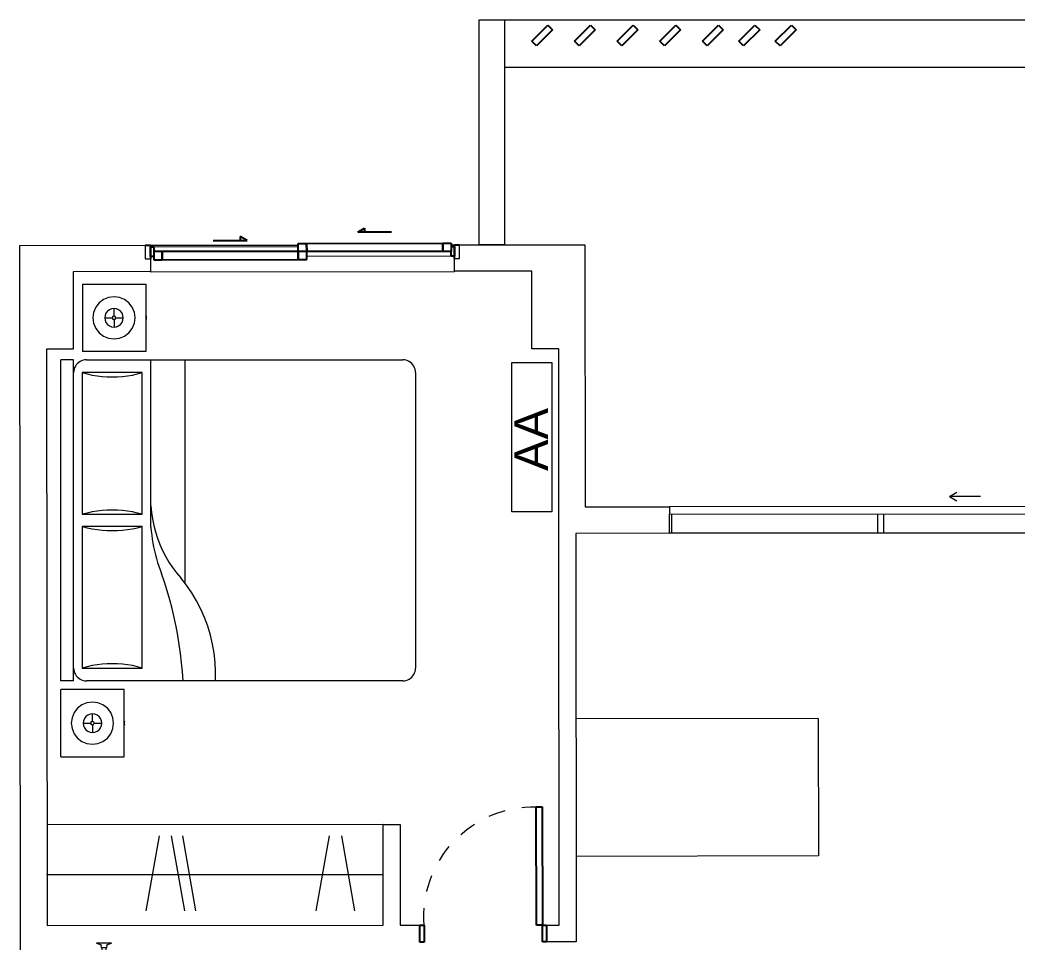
# Model space of a CAD drawing. Header units: millimetres. Extents: x 917 to 1168, y -421 to -23.
# Drawn here: x 1057.72 to 1063.62, y -257.32 to -251.86 of the extents above; entities that cross this region are included whole.
import ezdxf

# ---------------------------------------------------------------- set-up
doc = ezdxf.new("R2010")
doc.units = ezdxf.units.MM
doc.header["$LTSCALE"] = 0.1
doc.linetypes.add('CONTINUA', pattern=[0])
doc.linetypes.add('Trazo', pattern=[0.00635, 0.003175, -0.003175])
doc.layers.get('0').update_dxf_attribs({"lineweight": 5})
for name, color, linetype, lineweight in [('A-DOOR', 7, 'Continuous', 5), ('A-DOOR-FRAM', 7, 'Continuous', 5), ('A-GLAZ', 7, 'Continuous', 5), ('A-GLAZ-CWMG', 7, 'Continuous', 5), ('A-GLAZ-SILL', 7, 'Continuous', 5), ('Arq-Equipamiento', 250, 'Continuous', 5), ('MUEBLES', 250, 'Continuous', 5), ('P-SANR-FIXT', 7, 'Continuous', 5)]:
    doc.layers.add(name, color=color, linetype=linetype, lineweight=lineweight)
doc.layers.add('A-DOOR-HDLN', color=5, linetype='Trazo', lineweight=5, true_color=0x0000ff)
doc.styles.get("Standard").update_dxf_attribs({"font": 'arial.ttf'})

# ---------------------------------------------------------------- blocks, each defined once
blk = doc.blocks.new('Family5 - Puerta OPBLAK - Dormitorio-2880729-1-TORRE-ARQ-PB')
at = {"layer": 'A-DOOR', "color": 8, "lineweight": 25}
for p, q in [((-0.35, 0.05), (-0.375, 0.05)), ((-0.375, 0.05), (-0.375, -0.05)), ((-0.35, -0.05), (-0.35, 0.05)), ((0.375, 0.05), (0.35, 0.05)), ((0.35, 0.05), (0.35, -0.05)), ((0.375, -0.05), (0.375, 0.05)), ((-0.375, -0.05), (-0.35, -0.05)), ((0.35, -0.05), (0.315, -0.05)), ((0.315, -0.05), (0.315, -0.75)), ((0.35, -0.75), (0.35, -0.05)), ((0.35, -0.05), (0.375, -0.05)), ((0.315, -0.75), (0.35, -0.75))]:
    blk.add_line(p, q, dxfattribs=at)
at = {"layer": 'A-DOOR-HDLN', "color": 8}
blk.add_arc((0.3017, -0.0967), 0.6534, 175.89838, 271.16402, dxfattribs=at)
blk = doc.blocks.new('Doors_Sliding_Milgard_Aluminum-Series_2-Panels - PV 2_50 X 2_10-2402500-1-TORRE-ARQ-PB')
at = {"layer": 'A-DOOR', "color": 8}
for p, q in [((1.1916, 0.078), (-1.3084, 0.078)), ((-1.3084, 0.078), (-1.3084, -0.0347)), ((-1.3084, 0.078), (1.1916, 0.078)), ((1.1916, -0.0347), (1.1916, 0.078)), ((-1.3084, -0.0347), (1.1916, -0.0347)), ((0.3474, -0.1382), (0.3914, -0.1128)), ((0.3474, -0.1382), (0.3914, -0.1636)), ((0.5315, -0.1382), (0.3474, -0.1382))]:
    blk.add_line(p, q, dxfattribs=at)
at = {"layer": 'A-DOOR-FRAM', "color": 8}
for p, q in [((-1.2952, 0.078), (-1.2952, -0.0347)), ((-0.0758, 0.078), (-0.0758, -0.0347)), ((-0.0409, 0.078), (-0.0409, -0.0347)), ((1.1709, 0.078), (1.1709, -0.0347))]:
    blk.add_line(p, q, dxfattribs=at)
blk = doc.blocks.new('Windows_Opening-Slide_UFME_Fenetre_Coulissante_2V - 1_20 x 1_80-1553890-1-TORRE-ARQ-PB')
at = {"layer": 'A-GLAZ', "color": 8, "lineweight": 25}
for p, q in [((-0.9, -0.078), (-0.9, 0.002)), ((-0.88, 0.008), (-0.83, 0.008)), ((-0.88, -0.04), (-0.88, 0.008)), ((-0.83, 0.008), (-0.025, 0.008)), ((-0.83, -0.04), (-0.83, 0.008)), ((-0.83, 0.008), (-0.83, -0.04)), ((-0.025, 0.008), (-0.025, -0.04)), ((-0.025, -0.04), (-0.025, 0.008)), ((-0.025, 0.008), (0.025, 0.008)), ((0.025, 0.008), (0.025, -0.04)), ((0.9, 0.002), (0.9, -0.078)), ((-0.88, -0.011), (-0.9, -0.011)), ((-0.9, -0.011), (-0.9, -0.069)), ((-0.83, -0.04), (-0.88, -0.04)), ((-0.88, -0.069), (-0.88, -0.04)), ((-0.025, -0.04), (-0.83, -0.04)), ((0.025, -0.04), (-0.025, -0.04)), ((0.025, -0.04), (-0.025, -0.04)), ((-0.025, -0.04), (-0.025, -0.088)), ((0.83, -0.04), (0.025, -0.04)), ((0.025, -0.04), (0.025, -0.088)), ((0.025, -0.088), (0.025, -0.04)), ((0.83, -0.088), (0.83, -0.04)), ((0.88, -0.04), (0.83, -0.04)), ((0.83, -0.04), (0.83, -0.088)), ((0.9, -0.011), (0.88, -0.011)), ((0.88, -0.011), (0.88, -0.04)), ((0.88, -0.088), (0.88, -0.04)), ((0.9, -0.069), (0.9, -0.011)), ((-0.93, -0.078), (-0.9, -0.078)), ((-0.9, -0.069), (-0.88, -0.069)), ((-0.5275, -0.106), (-0.3275, -0.106)), ((-0.3675, -0.1291), (-0.3675, -0.106)), ((-0.3275, -0.106), (-0.3675, -0.1291)), ((-0.025, -0.088), (0.025, -0.088)), ((0.025, -0.088), (0.83, -0.088)), ((0.83, -0.088), (0.88, -0.088)), ((0.88, -0.069), (0.9, -0.069)), ((0.9, -0.078), (0.93, -0.078)), ((0.3275, -0.154), (0.3675, -0.1771)), ((0.5275, -0.154), (0.3275, -0.154)), ((0.3675, -0.1771), (0.3675, -0.154))]:
    blk.add_line(p, q, dxfattribs=at)
at = {"layer": 'A-GLAZ', "color": 8}
for p, q in [((0.88, -0.011), (0.025, -0.011)), ((-0.9, -0.078), (-0.025, -0.078)), ((-0.88, -0.069), (-0.025, -0.069)), ((0.88, -0.078), (0.9, -0.078))]:
    blk.add_line(p, q, dxfattribs=at)
at = {"layer": 'A-GLAZ-SILL', "color": 8}
for p, q in [((-0.9, 0.078), (-0.9, 0.082)), ((0.9, 0.082), (-0.9, 0.082)), ((0.9, 0.082), (0.9, 0.078))]:
    blk.add_line(p, q, dxfattribs=at)
blk = doc.blocks.new('Shower-Valve_Trim-KOHLER-Alteo-K-TS45106 - 2_5 GPM_ 2BZ-Oil-Rubed Nickel-V7-2-TORRE-ARQ- PB _-2_14_')
at = {"layer": 'P-SANR-FIXT', "color": 8}
for p, q in [((2.5274, -14.2181), (2.5169, -14.2613)), ((2.5304, -14.2201), (2.5274, -14.2181)), ((2.5169, -14.2613), (2.5063, -14.3045)), ((2.5491, -14.2543), (2.5352, -14.2486)), ((2.5433, -14.2816), (2.544, -14.2785)), ((2.544, -14.2785), (2.5489, -14.2585)), ((2.544, -14.2785), (2.6228, -14.2978)), ((2.5489, -14.2585), (2.5496, -14.2555)), ((2.6277, -14.2778), (2.5489, -14.2585)), ((2.6277, -14.2778), (2.6324, -14.2789)), ((2.6412, -14.2788), (2.6333, -14.2768)), ((2.5063, -14.3045), (2.5099, -14.304)), ((2.5273, -14.281), (2.5422, -14.2823)), ((2.6228, -14.2978), (2.6275, -14.299)), ((2.6273, -14.3012), (2.6353, -14.3032)), ((2.6353, -14.3032), (2.6403, -14.3044)), ((2.6412, -14.2788), (2.6463, -14.28))]:
    blk.add_line(p, q, dxfattribs=at)
for centre, radius, start, end in [((2.5286, -14.2227), 0.00317, 6.88973, 54.99277), ((2.3096, -14.2492), 0.2237, 0.86448, 6.88973), ((2.5364, -14.2458), 0.00308, 180.86448, 247.69643), ((2.5487, -14.2552), 0.000995, 346.24425, 67.69643), ((2.6316, -14.2837), 0.00706, 76.24425, 123.30845), ((2.7256, -14.3114), 0.0905, 131.08312, 158.8669), ((2.6547, -14.2917), 0.0156, 103.80047, 129.24425), ((2.6544, -14.2561), 0.0206, 267.76407, 286.1675), ((2.697, -14.2785), 0.0469, 98.13329, 131.08312), ((2.696, -14.2716), 0.0399, 63.16756, 98.13329), ((2.6956, -14.2724), 0.0408, 36.25317, 63.16756), ((2.6759, -14.2869), 0.0652, 13.90573, 36.25317), ((2.6548, -14.2921), 0.0869, 359.21375, 13.90573), ((2.5094, -14.3008), 0.00318, 277.49573, 325.59877), ((2.3275, -14.1762), 0.2237, 325.59877, 331.62402), ((2.527, -14.284), 0.00308, 84.79207, 151.62402), ((2.5423, -14.2813), 0.000995, 264.79207, 346.24425), ((2.629, -14.2944), 0.00706, 209.18005, 256.24425), ((2.7252, -14.3132), 0.0905, 173.6216, 201.40538), ((2.6532, -14.2979), 0.0156, 203.24425, 228.68804), ((2.6423, -14.2962), 0.00848, 256.24425, 285.40268), ((2.6414, -14.2929), 0.0119, 285.40268, 336.41209), ((2.6364, -14.3294), 0.0206, 46.321, 64.72443), ((2.6442, -14.2882), 0.00848, 47.08582, 76.24425), ((2.6419, -14.2907), 0.0119, 356.07641, 47.08582), ((2.639, -14.2912), 0.0148, 333.96033, 346.24425), ((2.639, -14.2912), 0.0148, 346.24425, 358.52817), ((2.6535, -14.2977), 0.0869, 318.58277, 333.27475), ((2.642, -14.2919), 0.0998, 333.27475, 346.24425), ((2.642, -14.2919), 0.0998, 346.24425, 359.21375), ((2.6846, -14.3292), 0.0469, 201.40538, 234.35521), ((2.6805, -14.3348), 0.0399, 234.35521, 269.32094), ((2.6805, -14.334), 0.0408, 269.32094, 296.23533), ((2.6697, -14.312), 0.0652, 296.23533, 318.58277)]:
    blk.add_arc(centre, radius, start, end, dxfattribs=at)
for centre, major_axis, start_param, end_param in [((2.6499, -14.2938), (0.0042, 0.0171), 4.712389, 6.53655), ((2.63, -14.289), (0.0025, 0.01), 3.141593, 4.712389), ((2.63, -14.289), (0.0025, 0.01), 4.712389, 6.283185), ((2.6499, -14.2938), (0.0042, 0.0171), 2.888228, 4.712389), ((2.6499, -14.2938), (0.00241, 0.00985), 3.041039, 4.712389), ((2.6499, -14.2938), (0.00241, 0.00985), 4.712389, 6.383739)]:
    blk.add_ellipse(centre, major_axis=major_axis, ratio=0.707107, start_param=start_param, end_param=end_param, dxfattribs=at)
for points in [[(2.6393, -14.2912), (2.6397, -14.2897), (2.64, -14.2867), (2.6392, -14.2823), (2.6374, -14.2792), (2.6352, -14.2775), (2.634, -14.277), (2.6333, -14.2768)], [(2.6393, -14.2912), (2.6389, -14.2927), (2.6378, -14.2956), (2.6351, -14.2992), (2.632, -14.301), (2.6293, -14.3015), (2.628, -14.3014), (2.6273, -14.3012)]]:
    blk.add_open_spline(points, degree=3, knots=[1.570796, 1.570796, 1.570796, 1.570796, 1.963495, 2.356194, 2.748894, 2.945243, 3.141593, 3.141593, 3.141593, 3.141593], dxfattribs=at)
blk = doc.blocks.new('cama grande')
at = {"layer": 'MUEBLES'}
for p, q in [((584.8597, 704.5615), (584.8847, 704.5615)), ((584.8597, 704.5615), (584.8597, 704.1865)), ((584.8847, 704.5615), (585.2597, 704.5615)), ((585.2597, 704.1866), (585.2597, 704.5615)), ((585.3097, 704.5615), (587.2097, 704.5615)), ((585.3097, 704.4853), (585.3097, 704.5615)), ((587.2097, 704.4853), (587.2097, 704.5615)), ((585.0597, 704.499), (585.0273, 704.4947)), ((585.092, 704.4947), (585.0597, 704.499)), ((584.9713, 704.4624), (584.9515, 704.4365)), ((584.9972, 704.4822), (584.9713, 704.4624)), ((585.0273, 704.4947), (584.9972, 704.4822)), ((585.1221, 704.4822), (585.092, 704.4947)), ((585.148, 704.4624), (585.1221, 704.4822)), ((585.1679, 704.4365), (585.148, 704.4624)), ((585.3097, 704.4853), (585.3859, 704.4853)), ((585.3155, 704.4382), (585.3123, 704.4288)), ((585.3199, 704.4472), (585.3155, 704.4382)), ((585.3254, 704.4554), (585.3199, 704.4472)), ((585.332, 704.4629), (585.3254, 704.4554)), ((585.3395, 704.4695), (585.332, 704.4629)), ((585.3478, 704.475), (585.3395, 704.4695)), ((585.3567, 704.4795), (585.3478, 704.475)), ((585.3661, 704.4827), (585.3567, 704.4795)), ((585.3759, 704.4846), (585.3661, 704.4827)), ((585.3859, 704.4853), (585.3759, 704.4846)), ((585.3859, 704.4853), (587.1335, 704.4853)), ((587.1434, 704.4846), (587.1335, 704.4853)), ((587.1335, 704.4853), (587.2097, 704.4853)), ((587.1532, 704.4827), (587.1434, 704.4846)), ((587.1626, 704.4795), (587.1532, 704.4827)), ((587.1716, 704.475), (587.1626, 704.4795)), ((587.1799, 704.4695), (587.1716, 704.475)), ((587.1873, 704.4629), (587.1799, 704.4695)), ((587.1939, 704.4554), (587.1873, 704.4629)), ((587.1995, 704.4472), (587.1939, 704.4554)), ((587.2039, 704.4382), (587.1995, 704.4472)), ((587.2071, 704.4288), (587.2039, 704.4382)), ((584.939, 704.4064), (584.9347, 704.374)), ((584.9515, 704.4365), (584.939, 704.4064)), ((585.0065, 704.3883), (585.0046, 704.374)), ((585.012, 704.4015), (585.0065, 704.3883)), ((585.0208, 704.4129), (585.012, 704.4015)), ((585.0322, 704.4217), (585.0208, 704.4129)), ((585.0454, 704.4272), (585.0322, 704.4217)), ((585.0597, 704.4291), (585.0454, 704.4272)), ((585.051, 704.379), (585.05, 704.3766)), ((585.0526, 704.3811), (585.051, 704.379)), ((585.0547, 704.3827), (585.0526, 704.3811)), ((585.0571, 704.3837), (585.0547, 704.3827)), ((585.0597, 704.384), (585.0571, 704.3837)), ((585.0597, 704.4291), (585.0597, 704.384)), ((585.0739, 704.4272), (585.0597, 704.4291)), ((585.0623, 704.3837), (585.0597, 704.384)), ((585.0647, 704.3827), (585.0623, 704.3837)), ((585.0667, 704.3811), (585.0647, 704.3827)), ((585.0683, 704.379), (585.0667, 704.3811)), ((585.0693, 704.3766), (585.0683, 704.379)), ((585.0872, 704.4217), (585.0739, 704.4272)), ((585.0986, 704.4129), (585.0872, 704.4217)), ((585.1073, 704.4015), (585.0986, 704.4129)), ((585.1128, 704.3883), (585.1073, 704.4015)), ((585.1147, 704.374), (585.1128, 704.3883)), ((585.1804, 704.4064), (585.1679, 704.4365)), ((585.1846, 704.374), (585.1804, 704.4064)), ((585.3103, 704.419), (585.3097, 704.4091)), ((585.3097, 703.8376), (585.3097, 704.4091)), ((585.3123, 704.4288), (585.3103, 704.419)), ((586.2241, 704.4345), (585.3859, 704.4345)), ((585.3936, 704.4054), (585.3859, 704.4345)), ((585.3859, 704.4345), (585.3859, 704.0789)), ((585.3999, 704.3761), (585.3936, 704.4054)), ((586.2163, 704.4054), (586.21, 704.3761)), ((586.2241, 704.4345), (586.2163, 704.4054)), ((586.2241, 704.0789), (586.2241, 704.4345)), ((587.1335, 704.4345), (586.2953, 704.4345)), ((586.2953, 704.4345), (586.2953, 704.0789)), ((586.303, 704.4054), (586.2953, 704.4345)), ((586.3093, 704.3761), (586.303, 704.4054)), ((587.1257, 704.4054), (587.1194, 704.3761)), ((587.1335, 704.4345), (587.1257, 704.4054)), ((587.1335, 704.0789), (587.1335, 704.4345)), ((587.209, 704.419), (587.2071, 704.4288)), ((587.2097, 704.4091), (587.209, 704.419)), ((587.2097, 704.4091), (587.2097, 704.0281)), ((587.6329, 704.4338), (587.2579, 704.4338)), ((587.2579, 704.059), (587.2579, 704.4338)), ((587.6579, 704.4338), (587.6329, 704.4338)), ((587.6579, 704.4338), (587.6579, 704.0589)), ((584.9347, 704.374), (584.939, 704.3417)), ((584.939, 704.3417), (584.9515, 704.3116)), ((585.0496, 704.374), (585.0046, 704.374)), ((585.0046, 704.374), (585.0065, 704.3598)), ((585.0065, 704.3598), (585.012, 704.3465)), ((585.012, 704.3465), (585.0208, 704.3351)), ((585.0208, 704.3351), (585.0322, 704.3264)), ((585.0322, 704.3264), (585.0454, 704.3209)), ((585.0454, 704.3209), (585.0597, 704.319)), ((585.05, 704.3766), (585.0496, 704.374)), ((585.0496, 704.374), (585.05, 704.3714)), ((585.05, 704.3714), (585.051, 704.369)), ((585.051, 704.369), (585.0526, 704.3669)), ((585.0526, 704.3669), (585.0547, 704.3654)), ((585.0547, 704.3654), (585.0571, 704.3644)), ((585.0571, 704.3644), (585.0597, 704.364)), ((585.0597, 704.364), (585.0623, 704.3644)), ((585.0597, 704.364), (585.0597, 704.319)), ((585.0597, 704.319), (585.0739, 704.3209)), ((585.0623, 704.3644), (585.0647, 704.3654)), ((585.0647, 704.3654), (585.0667, 704.3669)), ((585.0667, 704.3669), (585.0683, 704.369)), ((585.0683, 704.369), (585.0693, 704.3714)), ((585.0697, 704.374), (585.0693, 704.3766)), ((585.0693, 704.3714), (585.0697, 704.374)), ((585.0697, 704.374), (585.1147, 704.374)), ((585.0739, 704.3209), (585.0872, 704.3264)), ((585.0872, 704.3264), (585.0986, 704.3351)), ((585.0986, 704.3351), (585.1073, 704.3465)), ((585.1073, 704.3465), (585.1128, 704.3598)), ((585.1128, 704.3598), (585.1147, 704.374)), ((585.1679, 704.3116), (585.1804, 704.3417)), ((585.1804, 704.3417), (585.1846, 704.374)), ((585.4049, 704.3465), (585.3999, 704.3761)), ((585.4084, 704.3166), (585.4049, 704.3465)), ((586.205, 704.3465), (586.2015, 704.3166)), ((586.21, 704.3761), (586.205, 704.3465)), ((586.3143, 704.3465), (586.3093, 704.3761)), ((586.3178, 704.3166), (586.3143, 704.3465)), ((587.1144, 704.3465), (587.1109, 704.3166)), ((587.1194, 704.3761), (587.1144, 704.3465)), ((587.3695, 704.3348), (587.3497, 704.3089)), ((587.3954, 704.3546), (587.3695, 704.3348)), ((587.4256, 704.3671), (587.3954, 704.3546)), ((587.4579, 704.3714), (587.4256, 704.3671)), ((587.4902, 704.3671), (587.4579, 704.3714)), ((587.5204, 704.3546), (587.4902, 704.3671)), ((587.5462, 704.3348), (587.5204, 704.3546)), ((587.5661, 704.3089), (587.5462, 704.3348)), ((584.9515, 704.3116), (584.9713, 704.2857)), ((584.9713, 704.2857), (584.9972, 704.2658)), ((584.9972, 704.2658), (585.0273, 704.2533)), ((585.092, 704.2533), (585.1221, 704.2658)), ((585.1221, 704.2658), (585.148, 704.2857)), ((585.148, 704.2857), (585.1679, 704.3116)), ((585.4106, 704.2867), (585.4084, 704.3166)), ((585.4113, 704.2567), (585.4106, 704.2867)), ((586.1994, 704.2867), (586.1987, 704.2567)), ((586.2015, 704.3166), (586.1994, 704.2867)), ((586.32, 704.2867), (586.3178, 704.3166)), ((586.3207, 704.2567), (586.32, 704.2867)), ((587.1088, 704.2867), (587.1081, 704.2567)), ((587.1109, 704.3166), (587.1088, 704.2867)), ((587.3372, 704.2788), (587.3329, 704.2464)), ((587.3497, 704.3089), (587.3372, 704.2788)), ((587.4047, 704.2607), (587.4029, 704.2464)), ((587.4102, 704.2739), (587.4047, 704.2607)), ((587.419, 704.2853), (587.4102, 704.2739)), ((587.4304, 704.2941), (587.419, 704.2853)), ((587.4437, 704.2996), (587.4304, 704.2941)), ((587.4579, 704.3014), (587.4437, 704.2996)), ((587.4579, 704.3014), (587.4579, 704.2564)), ((587.4721, 704.2996), (587.4579, 704.3014)), ((587.4854, 704.2941), (587.4721, 704.2996)), ((587.4968, 704.2853), (587.4854, 704.2941)), ((587.5055, 704.2739), (587.4968, 704.2853)), ((587.511, 704.2607), (587.5055, 704.2739)), ((587.5129, 704.2464), (587.511, 704.2607)), ((587.5786, 704.2788), (587.5661, 704.3089)), ((587.5828, 704.2464), (587.5786, 704.2788)), ((585.0273, 704.2533), (585.0597, 704.2491)), ((585.0597, 704.2491), (585.092, 704.2533)), ((585.4084, 704.1967), (585.4106, 704.2266)), ((585.4106, 704.2266), (585.4113, 704.2567)), ((586.1987, 704.2567), (586.1994, 704.2266)), ((586.1994, 704.2266), (586.2015, 704.1967)), ((586.3178, 704.1967), (586.32, 704.2266)), ((586.32, 704.2266), (586.3207, 704.2567)), ((587.1081, 704.2567), (587.1088, 704.2266)), ((587.1088, 704.2266), (587.1109, 704.1967)), ((587.3329, 704.2464), (587.3372, 704.2141)), ((587.3372, 704.2141), (587.3497, 704.1839)), ((587.4479, 704.2464), (587.4029, 704.2464)), ((587.4029, 704.2464), (587.4047, 704.2322)), ((587.4047, 704.2322), (587.4102, 704.2189)), ((587.4102, 704.2189), (587.419, 704.2075)), ((587.419, 704.2075), (587.4304, 704.1988)), ((587.4482, 704.249), (587.4479, 704.2464)), ((587.4479, 704.2464), (587.4482, 704.2438)), ((587.4492, 704.2514), (587.4482, 704.249)), ((587.4482, 704.2438), (587.4492, 704.2414)), ((587.4508, 704.2535), (587.4492, 704.2514)), ((587.4492, 704.2414), (587.4508, 704.2393)), ((587.4529, 704.2551), (587.4508, 704.2535)), ((587.4508, 704.2393), (587.4529, 704.2377)), ((587.4553, 704.2561), (587.4529, 704.2551)), ((587.4529, 704.2377), (587.4553, 704.2367)), ((587.4579, 704.2564), (587.4553, 704.2561)), ((587.4553, 704.2367), (587.4579, 704.2364)), ((587.4605, 704.2561), (587.4579, 704.2564)), ((587.4579, 704.2364), (587.4605, 704.2367)), ((587.4579, 704.2364), (587.4579, 704.1914)), ((587.4629, 704.2551), (587.4605, 704.2561)), ((587.4605, 704.2367), (587.4629, 704.2377)), ((587.465, 704.2535), (587.4629, 704.2551)), ((587.4629, 704.2377), (587.465, 704.2393)), ((587.4666, 704.2514), (587.465, 704.2535)), ((587.465, 704.2393), (587.4666, 704.2414)), ((587.4676, 704.249), (587.4666, 704.2514)), ((587.4666, 704.2414), (587.4676, 704.2438)), ((587.4679, 704.2464), (587.4676, 704.249)), ((587.4676, 704.2438), (587.4679, 704.2464)), ((587.4679, 704.2464), (587.5129, 704.2464)), ((587.4854, 704.1988), (587.4968, 704.2075)), ((587.4968, 704.2075), (587.5055, 704.2189)), ((587.5055, 704.2189), (587.511, 704.2322)), ((587.511, 704.2322), (587.5129, 704.2464)), ((587.5661, 704.1839), (587.5786, 704.2141)), ((587.5786, 704.2141), (587.5828, 704.2464)), ((584.8597, 704.1865), (585.2597, 704.1866)), ((585.0489, 704.1866), (585.0488, 704.1866)), ((585.0488, 704.1866), (585.0488, 704.1839)), ((585.0489, 704.1839), (585.0488, 704.1839)), ((585.0489, 704.1839), (585.0489, 704.1866)), ((585.0492, 704.1839), (585.0489, 704.1839)), ((585.0492, 704.1839), (585.0492, 704.1866)), ((585.0498, 704.1839), (585.0492, 704.1839)), ((585.0498, 704.1839), (585.0498, 704.1866)), ((585.0498, 704.1839), (585.0506, 704.1839)), ((585.0506, 704.1839), (585.0506, 704.1866)), ((585.0506, 704.1839), (585.0515, 704.1839)), ((585.0515, 704.1839), (585.0515, 704.1866)), ((585.0515, 704.1839), (585.0526, 704.1839)), ((585.0526, 704.1839), (585.0526, 704.1866)), ((585.0526, 704.1839), (585.0539, 704.1839)), ((585.0539, 704.1839), (585.0539, 704.1866)), ((585.0539, 704.1839), (585.0553, 704.1839)), ((585.0553, 704.1839), (585.0553, 704.1866)), ((585.0553, 704.1839), (585.0568, 704.1839)), ((585.0568, 704.1839), (585.0568, 704.1866)), ((585.0568, 704.1839), (585.0584, 704.1839)), ((585.0584, 704.1839), (585.0584, 704.1866)), ((585.0584, 704.1839), (585.06, 704.1839)), ((585.06, 704.1839), (585.06, 704.1866)), ((585.06, 704.1839), (585.0616, 704.1839)), ((585.0616, 704.1839), (585.0616, 704.1866)), ((585.0616, 704.1839), (585.0631, 704.1839)), ((585.0631, 704.1839), (585.0631, 704.1866)), ((585.0631, 704.1839), (585.0646, 704.1839)), ((585.0646, 704.1839), (585.0646, 704.1866)), ((585.0646, 704.1839), (585.066, 704.1839)), ((585.066, 704.1839), (585.066, 704.1866)), ((585.066, 704.1839), (585.0673, 704.1839)), ((585.0673, 704.1839), (585.0673, 704.1866)), ((585.0673, 704.1839), (585.0684, 704.1839)), ((585.0684, 704.1839), (585.0684, 704.1866)), ((585.0684, 704.1839), (585.0694, 704.1839)), ((585.0694, 704.1839), (585.0694, 704.1866)), ((585.0694, 704.1839), (585.0701, 704.1839)), ((585.0701, 704.1839), (585.0701, 704.1866)), ((585.0707, 704.1839), (585.0701, 704.1839)), ((585.0707, 704.1839), (585.0707, 704.1866)), ((585.071, 704.1839), (585.0707, 704.1839)), ((585.071, 704.1839), (585.071, 704.1866)), ((585.0711, 704.1839), (585.071, 704.1839)), ((585.0711, 704.1866), (585.0711, 704.1839)), ((585.2597, 704.1866), (585.2597, 704.1866)), ((585.3999, 704.1372), (585.4049, 704.1668)), ((585.4049, 704.1668), (585.4084, 704.1967)), ((586.2015, 704.1967), (586.205, 704.1668)), ((586.205, 704.1668), (586.21, 704.1372)), ((586.3093, 704.1372), (586.3143, 704.1668)), ((586.3143, 704.1668), (586.3178, 704.1967)), ((587.1109, 704.1967), (587.1144, 704.1668)), ((587.1144, 704.1668), (587.1194, 704.1372)), ((587.3497, 704.1839), (587.3695, 704.1581)), ((587.3695, 704.1581), (587.3954, 704.1382)), ((587.4304, 704.1988), (587.4437, 704.1933)), ((587.4437, 704.1933), (587.4579, 704.1914)), ((587.4579, 704.1914), (587.4721, 704.1933)), ((587.4721, 704.1933), (587.4854, 704.1988)), ((587.5204, 704.1382), (587.5462, 704.1581)), ((587.5462, 704.1581), (587.5661, 704.1839)), ((585.3859, 704.0789), (585.3936, 704.1079)), ((585.3936, 704.1079), (585.3999, 704.1372)), ((586.21, 704.1372), (586.2163, 704.1079)), ((586.2163, 704.1079), (586.2241, 704.0789)), ((586.2953, 704.0789), (586.303, 704.1079)), ((586.303, 704.1079), (586.3093, 704.1372)), ((587.1194, 704.1372), (587.1257, 704.1079)), ((587.1257, 704.1079), (587.1335, 704.0789)), ((587.3954, 704.1382), (587.4256, 704.1257)), ((587.4256, 704.1257), (587.4579, 704.1215)), ((587.4579, 704.1215), (587.4902, 704.1257)), ((587.4902, 704.1257), (587.5204, 704.1382)), ((585.3859, 704.0789), (586.2241, 704.0789)), ((586.1956, 704.026), (586.1722, 704.0233)), ((586.2191, 704.0281), (586.1956, 704.026)), ((586.2191, 704.0281), (586.3461, 704.0281)), ((586.3069, 704.0248), (586.268, 704.0193)), ((586.2953, 704.0789), (587.1335, 704.0789)), ((586.3461, 704.0281), (586.3069, 704.0248)), ((586.3461, 704.0281), (587.2097, 704.0281)), ((587.2097, 704.0281), (587.2097, 703.8249)), ((587.2579, 704.0589), (587.2579, 704.059)), ((587.6579, 704.0589), (587.2579, 704.0589)), ((587.4464, 704.059), (587.4464, 704.0562)), ((587.4464, 704.0562), (587.4465, 704.0562)), ((587.4465, 704.0562), (587.4465, 704.059)), ((587.4465, 704.0562), (587.4469, 704.0562)), ((587.4469, 704.0562), (587.4469, 704.059)), ((587.4469, 704.0562), (587.4475, 704.0562)), ((587.4475, 704.0562), (587.4475, 704.059)), ((587.4482, 704.0562), (587.4475, 704.0562)), ((587.4482, 704.0562), (587.4482, 704.059)), ((587.4492, 704.0562), (587.4482, 704.0562)), ((587.4492, 704.0562), (587.4492, 704.059)), ((587.4503, 704.0562), (587.4492, 704.0562)), ((587.4503, 704.0562), (587.4503, 704.059)), ((587.4515, 704.0562), (587.4503, 704.0562)), ((587.4515, 704.0562), (587.4515, 704.059)), ((587.4529, 704.0562), (587.4515, 704.0562)), ((587.4529, 704.0562), (587.4529, 704.059)), ((587.4545, 704.0562), (587.4529, 704.0562)), ((587.4545, 704.0562), (587.4545, 704.059)), ((587.456, 704.0562), (587.4545, 704.0562)), ((587.456, 704.0562), (587.456, 704.059)), ((587.4576, 704.0562), (587.456, 704.0562)), ((587.4576, 704.0562), (587.4576, 704.059)), ((587.4592, 704.0562), (587.4576, 704.0562)), ((587.4592, 704.0562), (587.4592, 704.059)), ((587.4608, 704.0562), (587.4592, 704.0562)), ((587.4608, 704.0562), (587.4608, 704.059)), ((587.4622, 704.0562), (587.4608, 704.0562)), ((587.4622, 704.0562), (587.4622, 704.059)), ((587.4636, 704.0562), (587.4622, 704.0562)), ((587.4636, 704.0562), (587.4636, 704.059)), ((587.4649, 704.0562), (587.4636, 704.0562)), ((587.4649, 704.0562), (587.4649, 704.059)), ((587.4661, 704.0562), (587.4649, 704.0562)), ((587.4661, 704.0562), (587.4661, 704.059)), ((587.467, 704.0562), (587.4661, 704.0562)), ((587.467, 704.0562), (587.467, 704.059)), ((587.4678, 704.0562), (587.467, 704.0562)), ((587.4678, 704.0562), (587.4678, 704.059)), ((587.4678, 704.0562), (587.4683, 704.0562)), ((587.4683, 704.0562), (587.4683, 704.059)), ((587.4683, 704.0562), (587.4687, 704.0562)), ((587.4687, 704.059), (587.4688, 704.059)), ((587.4687, 704.0562), (587.4687, 704.059)), ((587.4687, 704.0562), (587.4688, 704.0562)), ((587.4688, 704.059), (587.4688, 704.0562)), ((585.9667, 703.973), (585.9447, 703.9646)), ((585.9889, 703.9809), (585.9667, 703.973)), ((586.0112, 703.9882), (585.9889, 703.9809)), ((586.0338, 703.995), (586.0112, 703.9882)), ((586.0566, 704.0012), (586.0338, 703.995)), ((586.0794, 704.0068), (586.0566, 704.0012)), ((586.1025, 704.0118), (586.0794, 704.0068)), ((586.1174, 703.9757), (586.0816, 703.9596)), ((586.1256, 704.0162), (586.1025, 704.0118)), ((586.1541, 703.9898), (586.1174, 703.9757)), ((586.1488, 704.0201), (586.1256, 704.0162)), ((586.1722, 704.0233), (586.1488, 704.0201)), ((586.1915, 704.0018), (586.1541, 703.9898)), ((586.2295, 704.0116), (586.1915, 704.0018)), ((586.268, 704.0193), (586.2295, 704.0116)), ((585.7372, 703.9027), (585.7896, 703.9164)), ((585.7896, 703.9164), (585.8417, 703.9312)), ((585.8417, 703.9312), (585.8934, 703.9473)), ((585.8934, 703.9473), (585.9447, 703.9646)), ((586.013, 703.9214), (585.9804, 703.8995)), ((586.0468, 703.9415), (586.013, 703.9214)), ((586.0816, 703.9596), (586.0468, 703.9415)), ((585.4176, 703.8464), (585.4713, 703.8527)), ((585.4713, 703.8527), (585.5249, 703.8602)), ((585.5249, 703.8602), (585.5784, 703.869)), ((585.5784, 703.869), (585.6316, 703.879)), ((585.6316, 703.879), (585.6845, 703.8902)), ((585.6845, 703.8902), (585.7372, 703.9027)), ((585.876, 703.8167), (585.9193, 703.8503)), ((585.9492, 703.8757), (585.9193, 703.8503)), ((585.9804, 703.8995), (585.9492, 703.8757)), ((585.3097, 703.8376), (585.3637, 703.8414)), ((585.3097, 703.6456), (585.3097, 703.8376)), ((585.3637, 703.8414), (585.4176, 703.8464)), ((585.8307, 703.7858), (585.876, 703.8167)), ((585.8939, 703.8249), (587.2097, 703.8249)), ((587.2097, 703.8249), (587.2097, 702.5377)), ((585.6848, 703.7105), (585.7349, 703.7326)), ((585.7349, 703.7326), (585.7836, 703.7577)), ((585.7836, 703.7577), (585.8307, 703.7858)), ((585.5276, 703.663), (585.581, 703.6756)), ((585.581, 703.6756), (585.6334, 703.6915)), ((585.6334, 703.6915), (585.6848, 703.7105)), ((585.3097, 703.6456), (585.3645, 703.645)), ((585.3097, 702.5377), (585.3097, 703.6456)), ((585.3645, 703.645), (585.4192, 703.6476)), ((585.4192, 703.6476), (585.4736, 703.6537)), ((585.4736, 703.6537), (585.5276, 703.663)), ((585.3097, 702.5377), (585.3103, 702.5277)), ((585.3103, 702.5277), (585.3123, 702.5179)), ((585.3123, 702.5179), (585.3155, 702.5085)), ((585.3155, 702.5085), (585.3199, 702.4996)), ((585.3199, 702.4996), (585.3254, 702.4913)), ((585.3254, 702.4913), (585.332, 702.4838)), ((587.1873, 702.4838), (587.1939, 702.4913)), ((587.1939, 702.4913), (587.1995, 702.4996)), ((587.1995, 702.4996), (587.2039, 702.5085)), ((587.2039, 702.5085), (587.2071, 702.5179)), ((587.2071, 702.5179), (587.209, 702.5277)), ((587.209, 702.5277), (587.2097, 702.5377)), ((585.332, 702.4838), (585.3395, 702.4772)), ((585.3395, 702.4772), (585.3478, 702.4717)), ((585.3478, 702.4717), (585.3567, 702.4673)), ((585.3567, 702.4673), (585.3661, 702.464)), ((585.3661, 702.464), (585.3759, 702.4621)), ((585.3759, 702.4621), (585.3859, 702.4615)), ((587.1335, 702.4615), (585.3859, 702.4615)), ((587.1335, 702.4615), (587.1434, 702.4621)), ((587.1434, 702.4621), (587.1532, 702.464)), ((587.1532, 702.464), (587.1626, 702.4673)), ((587.1626, 702.4673), (587.1716, 702.4717)), ((587.1716, 702.4717), (587.1799, 702.4772)), ((587.1799, 702.4772), (587.1873, 702.4838))]:
    blk.add_line(p, q, dxfattribs=at)
blk = doc.blocks.new('Montante rectangular - 4x15 a 45_-1057363-TORRE1-1 PISO')
at = {"layer": 'A-GLAZ-CWMG', "lineweight": 25}
for p, q in [((-0.1237, -0.0336), (-0.0283, 0.0619)), ((-0.0283, 0.0619), (0, 0.0336)), ((0, 0.0336), (-0.0955, -0.0619)), ((-0.0955, -0.0619), (-0.1237, -0.0336))]:
    blk.add_line(p, q, dxfattribs=at)
blk = doc.blocks.new('Montante rectangular - 4x15 a 45_-1057361-TORRE1-1 PISO')
at = {"layer": 'A-GLAZ-CWMG', "lineweight": 25}
for p, q in [((-0.0619, -0.0336), (0.0336, 0.0619)), ((0.0336, 0.0619), (0.0619, 0.0336)), ((0.0619, 0.0336), (-0.0336, -0.0619)), ((-0.0336, -0.0619), (-0.0619, -0.0336))]:
    blk.add_line(p, q, dxfattribs=at)
blk = doc.blocks.new('T1-2 A 4P-2020')
at = {"color": 8}
for p, q in [((4093.4012, 1316.1794), (4098.9693, 1316.1794)), ((4093.4012, 1315.8994), (4098.9693, 1315.8994)), ((4093.65, 1310.8245), (4093.725, 1310.8246)), ((4093.8251, 1310.7247), (4093.6501, 1310.7245))]:
    blk.add_line(p, q, dxfattribs=at)
at = {"color": 8, "lineweight": 5}
for p, q in [((4090.5337, 1314.8459), (4091.2753, 1314.8466)), ((4090.5396, 1308.9634), (4090.5337, 1314.8459)), ((4091.2753, 1314.8466), (4091.2754, 1314.7666)), ((4093.1353, 1314.8485), (4093.877, 1314.8492)), ((4093.1354, 1314.7685), (4093.1353, 1314.8485)), ((4093.877, 1314.8492), (4093.8785, 1313.298)), ((4091.2754, 1314.7666), (4091.3054, 1314.7667)), ((4091.3054, 1314.7667), (4091.3055, 1314.6907)), ((4093.1055, 1314.6925), (4093.1054, 1314.7685)), ((4093.1054, 1314.7685), (4093.1354, 1314.7685)), ((4091.3055, 1314.6907), (4090.8489, 1314.6902)), ((4090.8489, 1314.6902), (4090.8493, 1314.2312)), ((4093.5621, 1314.6929), (4093.1055, 1314.6925)), ((4093.5626, 1314.2339), (4093.5621, 1314.6929)), ((4093.7216, 1314.2341), (4093.5626, 1314.2339)), ((4093.7227, 1313.1418), (4093.7216, 1314.2341)), ((4090.8493, 1314.2312), (4090.6903, 1314.2311)), ((4090.6903, 1314.2311), (4090.6938, 1310.8216)), ((4093.8785, 1313.298), (4094.3773, 1313.2985)), ((4096.8776, 1313.301), (4094.3776, 1313.2985)), ((4094.3776, 1313.2985), (4094.3777, 1313.2552)), ((4093.725, 1310.8246), (4093.7227, 1313.1418)), ((4094.3775, 1313.1425), (4093.8227, 1313.1419)), ((4093.8227, 1313.1419), (4093.8251, 1310.7247)), ((4095.2579, 1312.0473), (4093.8238, 1312.0444)), ((4095.2579, 1312.0473), (4095.2595, 1311.2334)), ((4092.6827, 1311.4188), (4090.6932, 1311.4168)), ((4092.6827, 1311.4188), (4092.7827, 1311.4189)), ((4092.6833, 1310.8235), (4092.6827, 1311.4188)), ((4092.7827, 1311.4189), (4092.7833, 1310.8236)), ((4091.3571, 1311.3521), (4091.2794, 1310.9089)), ((4091.429, 1311.3521), (4091.5067, 1310.9089)), ((4091.4948, 1311.3521), (4091.5725, 1310.9089)), ((4092.3628, 1311.3521), (4092.285, 1310.9089)), ((4092.4364, 1311.3521), (4092.5141, 1310.9089)), ((4095.2596, 1311.2334), (4093.8255, 1311.2305)), ((4092.683, 1311.1212), (4090.6913, 1311.1212)), ((4090.6938, 1310.8216), (4092.6833, 1310.8235)), ((4092.7833, 1310.8236), (4092.9, 1310.8238))]:
    blk.add_line(p, q, dxfattribs=at)
at = {"color": 8}
blk.add_lwpolyline([(4093.4012, 1314.8492), (4093.2512, 1314.8492), (4093.2512, 1316.1795), (4093.4012, 1316.1795)], close=True, dxfattribs=at)
at = {"color": 8, "extrusion": (0, 0, -1), "xscale": -1}
for name, p in [('Montante rectangular - 4x15 a 45_-1057361-TORRE1-1 PISO', (-4093.6238, 1316.0877)), ('Montante rectangular - 4x15 a 45_-1057361-TORRE1-1 PISO', (-4093.8763, 1316.0877)), ('Montante rectangular - 4x15 a 45_-1057361-TORRE1-1 PISO', (-4094.1288, 1316.0877)), ('Montante rectangular - 4x15 a 45_-1057361-TORRE1-1 PISO', (-4094.3813, 1316.0877)), ('Montante rectangular - 4x15 a 45_-1057361-TORRE1-1 PISO', (-4094.6338, 1316.0877)), ('Montante rectangular - 4x15 a 45_-1057363-TORRE1-1 PISO', (-4094.9113, 1316.0877)), ('Montante rectangular - 4x15 a 45_-1057363-TORRE1-1 PISO', (-4095.127, 1316.0877))]:
    blk.add_blockref(name, p, dxfattribs=at)
at = {"color": 8, "lineweight": 5}
for name, p, xscale, rotation in [('Windows_Opening-Slide_UFME_Fenetre_Coulissante_2V - 1_20 x 1_80-1553890-1-TORRE-ARQ-PB', (4092.2054, 1314.7696), -1.000000000000009, 180.0572957117568), ('Doors_Sliding_Milgard_Aluminum-Series_2-Panels - PV 2_50 X 2_10-2402500-1-TORRE-ARQ-PB', (4095.6861, 1313.2218), -0.9999999999999911, 180.0572957117578), ('Family5 - Puerta OPBLAK - Dormitorio-2880729-1-TORRE-ARQ-PB', (4093.275, 1310.7741), -1.000000000000009, 180.0572957222605), ('Shower-Valve_Trim-KOHLER-Alteo-K-TS45106 - 2_5 GPM_ 2BZ-Oil-Rubed Nickel-V7-2-TORRE-ARQ- PB _-2_14_', (4077.7773, 1316.5558), -1, 76.24425034768265)]:
    blk.add_blockref(name, p, dxfattribs=dict(at, xscale=xscale, rotation=rotation))
at = {"color": 8, "lineweight": 5, "rotation": 89.9999427328535}
blk.add_blockref('cama grande', (4795.3361, 726.9585), dxfattribs=at)

msp = doc.modelspace()

# ---------------------------------------------------------------- linework, layer by layer
at = {"layer": 'Arq-Equipamiento', "color": 8, "linetype": 'CONTINUA', "lineweight": 13}
msp.add_lwpolyline([(1060.6341, -253.8894), (1060.8697, -253.8894), (1060.8697, -254.7745), (1060.6341, -254.7745)], close=True, dxfattribs=at)

# ---------------------------------------------------------------- block references
at = {"color": 2}
msp.add_blockref('T1-2 A 4P-2020', (-3032.8104, -1568.0431), dxfattribs=at)

# ---------------------------------------------------------------- texts
at = {"color": 8, "insert": (1060.6481, -254.5321), "char_height": 0.2, "attachment_point": 1, "rotation": 90}
msp.add_mtext_dynamic_manual_height_columns('AA', width=1, gutter_width=12.5, heights=[0], dxfattribs=at)

doc.saveas('drawing.dxf')
